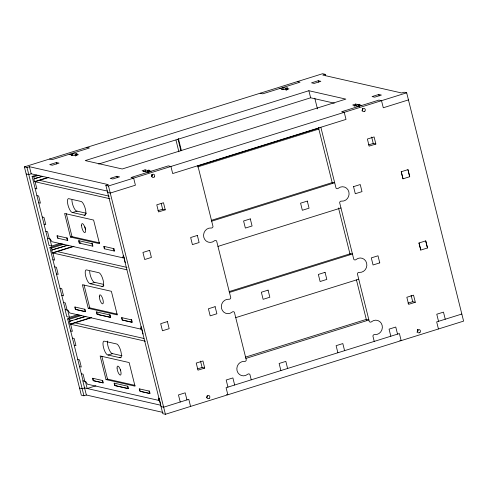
<?xml version="1.0" encoding="UTF-8"?>
<svg xmlns="http://www.w3.org/2000/svg" width="488" height="488" viewBox="0 0 488 488"><rect width="100%" height="100%" fill="white"/><g stroke="black" fill="none" stroke-linecap="round" stroke-linejoin="round"><path stroke-width="0.73" d="M60.378 243.311L51.667 246.037L49.056 245.44L47.287 238.357L50.191 239.016L51.911 241.706L122.756 257.798L123.263 255.608M78.141 314.559L69.43 317.279L66.819 316.688L65.05 309.606L67.954 310.258L69.674 312.954L140.52 329.046L141.026 326.856M163.016 412.427L86.352 395.018L82.82 380.847L85.717 381.506L87.437 384.196L158.283 400.288L158.789 398.104M86.352 395.018L83.93 395.774L81.319 395.182L24.4 166.878L322.586 73.718L325.197 74.316L325.551 75.731M24.4 166.878L27.011 167.476L29.433 166.713L108.306 184.629L105.878 185.385L162.803 413.684L165.414 414.281L463.6 321.122L406.681 92.818L404.07 92.226L401.648 92.982L322.775 75.073L325.197 74.316M72.828 155.452L72.297 153.323L75.183 153.982L77.171 153.83L76.049 154.178L76.403 155.593M283.424 89.658L282.894 87.529L285.779 88.188L287.767 88.035L286.645 88.383L286.999 89.798M56.401 162.534L49.691 164.633L52.301 165.225L59.011 163.126L56.401 162.534L56.754 163.95M318.249 80.727L311.539 82.826L314.15 83.418L320.854 81.319L318.249 80.727L318.603 82.149M31.653 173.661L28.774 174.558L26.169 173.966M47.58 238.425L32.116 176.406L36.472 175.039M308.874 90.719L85.235 160.589L122.201 168.982L345.846 99.113L308.874 90.719L310.642 97.801L334.304 103.175M32.116 176.406L33.855 176.796L38.949 175.21M34.55 178.626L38.186 177.492M39.638 177.04L41.822 176.357M109.898 198.732L34.508 181.609L33.825 178.858L42.401 176.491M34.508 181.609L47.598 177.522M48.904 177.425L35.087 181.743L36.868 188.874L35.13 188.484M98.619 164.041L310.642 97.801M116.931 176.284L110.221 178.376L112.832 178.968L119.542 176.876L116.931 176.284L117.285 177.699M378.78 94.477L372.07 96.575L374.68 97.167L381.384 95.069L378.78 94.477L379.133 95.892M148.816 172.709L148.285 170.58L149.401 170.233L147.413 170.385L145.076 169.855L142.099 170.788L144.43 171.319L143.313 171.666L145.302 171.514L148.187 172.166M359.406 106.915L358.881 104.786L359.998 104.438L358.009 104.591L355.673 104.06L352.69 104.993L355.026 105.524L353.91 105.872L354.776 106.067L355.898 105.719L358.784 106.372M105.878 185.385L108.488 185.977L406.681 92.818M408.444 99.906L383.287 107.763L381.518 100.681L378.908 100.089L341.637 111.734L344.247 112.325L346.01 119.407L172.691 173.557L170.922 166.475L168.311 165.877L131.04 177.522L133.651 178.12L135.414 185.202L110.257 193.065L107.647 192.473M198.104 165.847L319.231 128.002M197.567 166.951L318.871 129.058M72.584 212.536L84.18 215.171A7.271 2.306 72.7 0 0 85.363 208.943A7.271 2.306 72.7 0 0 80.746 201.398L69.15 198.762A7.271 2.306 72.7 0 0 67.966 204.99A7.271 2.306 72.7 0 0 72.584 212.536L77.055 211.139L86.48 213.28M84.18 215.171L85.461 214.775M70.498 237.089L99.497 243.677L93.604 220.058L64.611 213.469L70.498 237.089L71.992 236.625L99.497 242.871M157.947 210.7L162.644 209.23L165.255 209.822L163.486 202.74L156.776 204.832L158.545 211.92L165.255 209.822M368.556 144.899L373.247 143.435L375.858 144.027L374.095 136.939L367.385 139.037L369.148 146.126L375.858 144.027M65.343 309.666L49.88 247.648L62.232 243.793M49.88 247.648L51.618 248.044L63.983 244.183M52.314 249.874L65.404 245.787M126.923 269.809L52.277 252.857L51.588 250.1L68.161 245.238M80.862 242.695L79.587 243.091L78.995 240.73M52.277 252.857L73.359 246.269M73.938 246.403L52.857 252.991L54.632 260.122L52.893 259.726M211.395 220.344L332.95 182.366L334.689 182.762L211.688 221.192M122.756 257.798L124.037 257.402M353.519 186.648L360.242 184.543L361.998 191.631L355.288 193.73L353.538 186.642M401.24 171.739L407.956 169.641L409.725 176.723L403.003 178.821L401.24 171.739L403.015 178.821M90.347 283.784L101.949 286.419A7.271 2.306 72.7 0 0 103.127 280.185A7.271 2.306 72.7 0 0 98.515 272.639L86.913 270.004A7.271 2.306 72.7 0 0 85.729 276.238A7.271 2.306 72.7 0 0 90.347 283.784L94.824 282.387L103.523 284.364M217.971 246.391L340.972 207.961M101.949 286.419L103.865 285.815M88.261 308.337L117.26 314.919L111.374 291.305L82.374 284.717L88.261 308.337L89.755 307.867L117.266 314.12M83.106 380.915L67.643 318.896L79.995 315.035M67.643 318.896L69.388 319.286L81.746 315.425M70.077 321.122L72.261 320.439M75.17 319.53L84.619 316.578M145.43 341.222L70.04 324.105L69.351 321.348L85.925 316.48M96.764 311.978L97.35 314.339L98.631 313.936M70.04 324.105L91.122 317.517M91.701 317.645L70.62 324.233L72.395 331.37L70.656 330.974M229.159 291.592L350.713 253.614L352.452 254.01L229.451 292.434M140.52 329.046L141.801 328.644M419.003 242.981L425.719 240.883L427.488 247.971L420.766 250.069L419.003 242.981L420.778 250.063M379.774 262.873L373.052 264.978L371.301 257.89L378.005 255.791L379.762 262.88M108.11 355.026L119.712 357.661A7.271 2.306 72.7 0 0 120.896 351.433A7.271 2.306 72.7 0 0 116.278 343.887L104.676 341.252A7.271 2.306 72.7 0 0 103.493 347.48A7.271 2.306 72.7 0 0 108.11 355.026L112.588 353.629L122.006 355.77M235.734 317.633L358.735 279.209M119.712 357.661L120.987 357.265M106.03 379.579L135.023 386.167L129.137 362.547L100.138 355.965L106.03 379.579L107.519 379.115L135.03 385.361M95.91 385.801L87.199 388.527L85.431 381.439M114.528 383.22L115.113 385.581L116.394 385.185M197.402 368.934L202.099 367.47L204.704 368.062L202.941 360.974L196.231 363.072L198 370.154L204.704 368.062M408.005 303.139L412.702 301.669L415.312 302.261L413.543 295.179L406.84 297.271L408.602 304.359L415.312 302.261M245.458 357.137L366.293 319.39L368.897 319.982L245.897 358.405M158.283 400.288L159.564 399.892M461.831 314.034L436.675 321.897L438.438 328.979M297.43 81.581L300.041 82.173L262.764 93.818L260.153 93.226M286.645 88.383L288.981 88.914L285.999 89.847L283.662 89.316L282.546 89.664L281.68 89.469L282.796 89.115L279.911 88.462M358.881 104.786L361.76 105.445M86.834 147.376L89.444 147.968L52.167 159.613L49.562 159.021M76.049 154.178L78.385 154.708L75.402 155.642L73.072 155.111L71.083 155.257L72.2 154.909L69.314 154.257M148.285 170.58L151.17 171.239M107.86 191.211L31.201 173.801L29.433 166.713M39.565 180.346L109.19 196.158M36.905 195.615L38.644 196.011L40.425 203.148L38.686 202.752M42.242 217.02L43.981 217.416L45.762 224.547L44.024 224.151M45.799 231.288L47.543 231.684L49.318 238.815M57.328 251.588L126.953 267.406M399.861 340.331L401.166 340.624L399.397 333.542L226.078 387.692L227.847 394.774L226.542 394.475M54.674 266.863L56.413 267.253L58.188 274.39L56.449 273.994M60.006 288.262L61.75 288.658L63.525 295.795L61.787 295.399M63.568 302.536L65.307 302.926L67.082 310.063M97.35 314.339L110.257 317.267L109.666 314.906M75.091 322.836L143.978 338.483M72.438 338.105L74.176 338.501L75.951 345.638L74.213 345.242M77.769 359.51L79.513 359.906L81.289 367.037L79.55 366.647M81.331 373.777L83.07 374.174L84.845 381.311M115.113 385.581L128.021 388.515L127.429 386.154M160.509 405.174L84.589 387.93L82.167 388.686L79.556 388.094M161.034 406.602L163.645 407.193L188.807 399.33L190.57 406.419M445.245 319.219L443.482 312.131L436.772 314.229L438.535 321.311M407.944 169.641L409.713 176.729M425.707 240.889L427.476 247.971M371.661 137.055L373.247 143.435M411.116 295.295L412.702 301.669M362.468 108.275L362.822 109.696M417.624 329.491L417.978 330.913M359.125 104.243L359.479 105.658M358.009 104.591L358.54 106.713M355.673 104.06L356.203 106.189M397.531 334.121L395.762 327.039L389.058 329.138L390.821 336.22M314.784 98.204L317.45 108.909M320.854 127.27L336.019 188.087A1.684 1.574 -77.2 0 0 338.318 188.258A7.247 6.753 -77.2 0 1 348.871 191.912A7.247 6.753 -77.2 0 1 341.539 201.154A1.684 1.574 -77.2 0 0 339.642 202.636L353.782 259.335A1.684 1.574 -77.2 0 0 356.081 259.506A7.247 6.753 -77.2 0 1 366.64 263.16A7.247 6.753 -77.2 0 1 359.302 272.402A1.684 1.574 -77.2 0 0 357.405 273.884L369.288 321.525A1.684 1.574 -77.2 0 0 371.588 321.696A7.247 6.753 -77.2 0 1 382.147 325.35A7.247 6.753 -77.2 0 1 374.808 334.591A1.684 1.574 -77.2 0 0 372.911 336.073L374.241 341.399M318.426 127.411L332.31 183.098M338.501 207.937L350.067 254.321M356.441 279.886L366.494 320.201M286.895 87.834L287.249 89.255M285.779 88.188L286.31 90.311M344.589 350.665L342.82 343.576L336.11 345.675L337.879 352.763M287.603 368.47L285.834 361.382L279.124 363.481L280.893 370.563M197.847 165.7L213.012 226.517A1.684 1.574 -77.2 0 1 211.121 228A7.247 6.753 -77.2 0 0 203.783 237.241A7.247 6.753 -77.2 0 0 214.336 240.895A1.684 1.574 -77.2 0 1 216.641 241.066L230.775 297.765A1.684 1.574 -77.2 0 1 228.884 299.242A7.247 6.753 -77.2 0 0 221.546 308.489A7.247 6.753 -77.2 0 0 232.099 312.143A1.684 1.574 -77.2 0 1 234.405 312.308L246.281 359.955A1.684 1.574 -77.2 0 1 244.39 361.437A7.247 6.753 -77.2 0 0 237.052 370.679A7.247 6.753 -77.2 0 0 247.605 374.333A1.684 1.574 -77.2 0 1 249.911 374.503L251.241 379.829M178.401 138.549L181.316 150.255M177.998 139.147L180.92 150.859M175.973 140.099L178.889 151.805M234.655 385.008L232.892 377.925L226.182 380.018L227.945 387.106M161.229 203.563L162.644 209.23M200.507 361.09L202.099 367.47M152.049 174.777L152.402 176.199M148.529 170.037L149.06 172.16M147.413 170.385L147.943 172.508M145.076 169.855L145.607 171.977M186.941 399.916L185.178 392.828L178.468 394.926L180.231 402.014M108.488 185.977L165.414 414.281M123.549 255.675L125.318 262.764M141.313 326.923L143.082 334.005M159.082 398.165L160.851 405.254M113.503 248.569L114.094 250.93M131.266 319.811L131.858 322.171L122.506 320.049L121.915 317.688M149.029 391.059L149.621 393.42L140.269 391.297L139.678 388.936M104.151 246.446L104.743 248.807M75.183 153.982L75.713 156.105M91.903 243.658L92.488 246.025M66.283 213.744L71.992 236.625M84.052 284.992L89.755 307.867M101.815 356.234L107.519 379.115M66.746 237.949L67.338 240.309M84.509 309.191L85.101 311.558L75.75 309.429L75.158 307.068M102.273 380.439L102.864 382.799L93.513 380.677L92.921 378.316M57.395 235.826L57.987 238.187M49.898 238.949L51.667 246.037M67.661 310.197L69.43 317.279M33.855 176.796L34.404 178.986M51.618 248.044L52.167 250.234M69.388 319.286L69.93 321.476M27.011 167.476L83.93 395.774M151.896 174.387A1.647 1.537 -77.2 0 1 151.646 176.375M207.156 395.823A1.647 1.537 -77.2 0 1 206.625 397.757M362.493 108.592A1.647 1.537 -77.2 0 1 361.919 110.849M417.521 329.607A1.647 1.537 -77.2 0 1 416.923 332.151M120.762 370.526A4.715 1.495 72.7 0 1 120.408 369.349M112.588 353.629A7.271 2.306 72.7 0 1 108.916 349.005A7.271 2.306 72.7 0 1 107.537 341.051M85.674 229.153A4.715 1.495 72.7 0 1 84.882 226.859M77.055 211.139A7.271 2.306 72.7 0 1 73.773 207.424A7.271 2.306 72.7 0 1 71.907 199.946M94.824 282.387A7.271 2.306 72.7 0 1 91.537 278.666A7.271 2.306 72.7 0 1 89.676 271.194M149.645 250.338L142.935 252.436L144.698 259.524L151.408 257.426L149.645 250.338M197.359 235.436L190.649 237.528L192.412 244.616L199.122 242.518L197.359 235.436M250.307 218.892L243.591 220.991L245.36 228.073L252.076 225.974L250.307 218.892M307.294 201.086L300.577 203.185L302.346 210.273L309.063 208.175L307.294 201.086M167.408 321.586L160.698 323.684L162.461 330.766L169.171 328.674L167.408 321.586M215.123 306.678L208.413 308.776L210.175 315.858L216.886 313.766L215.123 306.678M268.071 290.134L261.354 292.233L263.124 299.321L269.84 297.222L268.071 290.134M325.057 272.334L318.341 274.433L320.11 281.515L326.826 279.417L325.057 272.334M67.179 238.046L56.962 235.728L57.566 238.168L67.789 240.486L67.179 238.046M92.336 243.762L78.562 240.633L79.172 243.073L92.946 246.202L92.336 243.762M113.936 248.666L103.718 246.342L104.328 248.782L114.546 251.106L113.936 248.666M84.949 309.294L74.725 306.97L75.335 309.41L85.552 311.734L84.949 309.294M110.099 315.004L96.325 311.875L96.935 314.315L110.709 317.444L110.099 315.004M131.705 319.908L121.481 317.59L122.091 320.03L132.309 322.355L131.705 319.908M102.712 380.536L92.488 378.218L93.098 380.658L103.316 382.976L102.712 380.536M127.862 386.252L114.088 383.123L114.698 385.563L128.472 388.692L127.862 386.252M149.468 391.156L139.245 388.838L139.855 391.278L150.078 393.596L149.468 391.156M154.257 176.967A1.647 1.537 -77.2 0 0 153.574 174.24A1.647 1.537 -77.2 0 0 151.677 176.302A1.647 1.537 -77.2 0 0 154.257 176.967M209.23 398.354A1.647 1.537 -77.2 0 0 208.949 395.536A1.647 1.537 -77.2 0 0 206.79 397.275A1.647 1.537 -77.2 0 0 209.23 398.354M364.853 111.172A1.647 1.537 -77.2 0 0 364.17 108.446A1.647 1.537 -77.2 0 0 362.273 110.508A1.647 1.537 -77.2 0 0 364.853 111.172M419.881 332.517A1.647 1.537 -77.2 0 0 419.485 329.717A1.647 1.537 -77.2 0 0 417.392 331.553A1.647 1.537 -77.2 0 0 419.881 332.517M117.077 368.068A4.715 1.495 72.7 0 0 120.219 375.107A4.715 1.495 72.7 0 0 119.926 368.623A4.715 1.495 72.7 0 0 117.077 368.068M81.545 225.578A4.715 1.495 72.7 0 0 84.686 232.617A4.715 1.495 72.7 0 0 84.393 226.127A4.715 1.495 72.7 0 0 81.545 225.578M99.314 296.82A4.715 1.495 72.7 0 0 102.456 303.859A4.715 1.495 72.7 0 0 102.163 297.375A4.715 1.495 72.7 0 0 99.314 296.82"/></g></svg>
